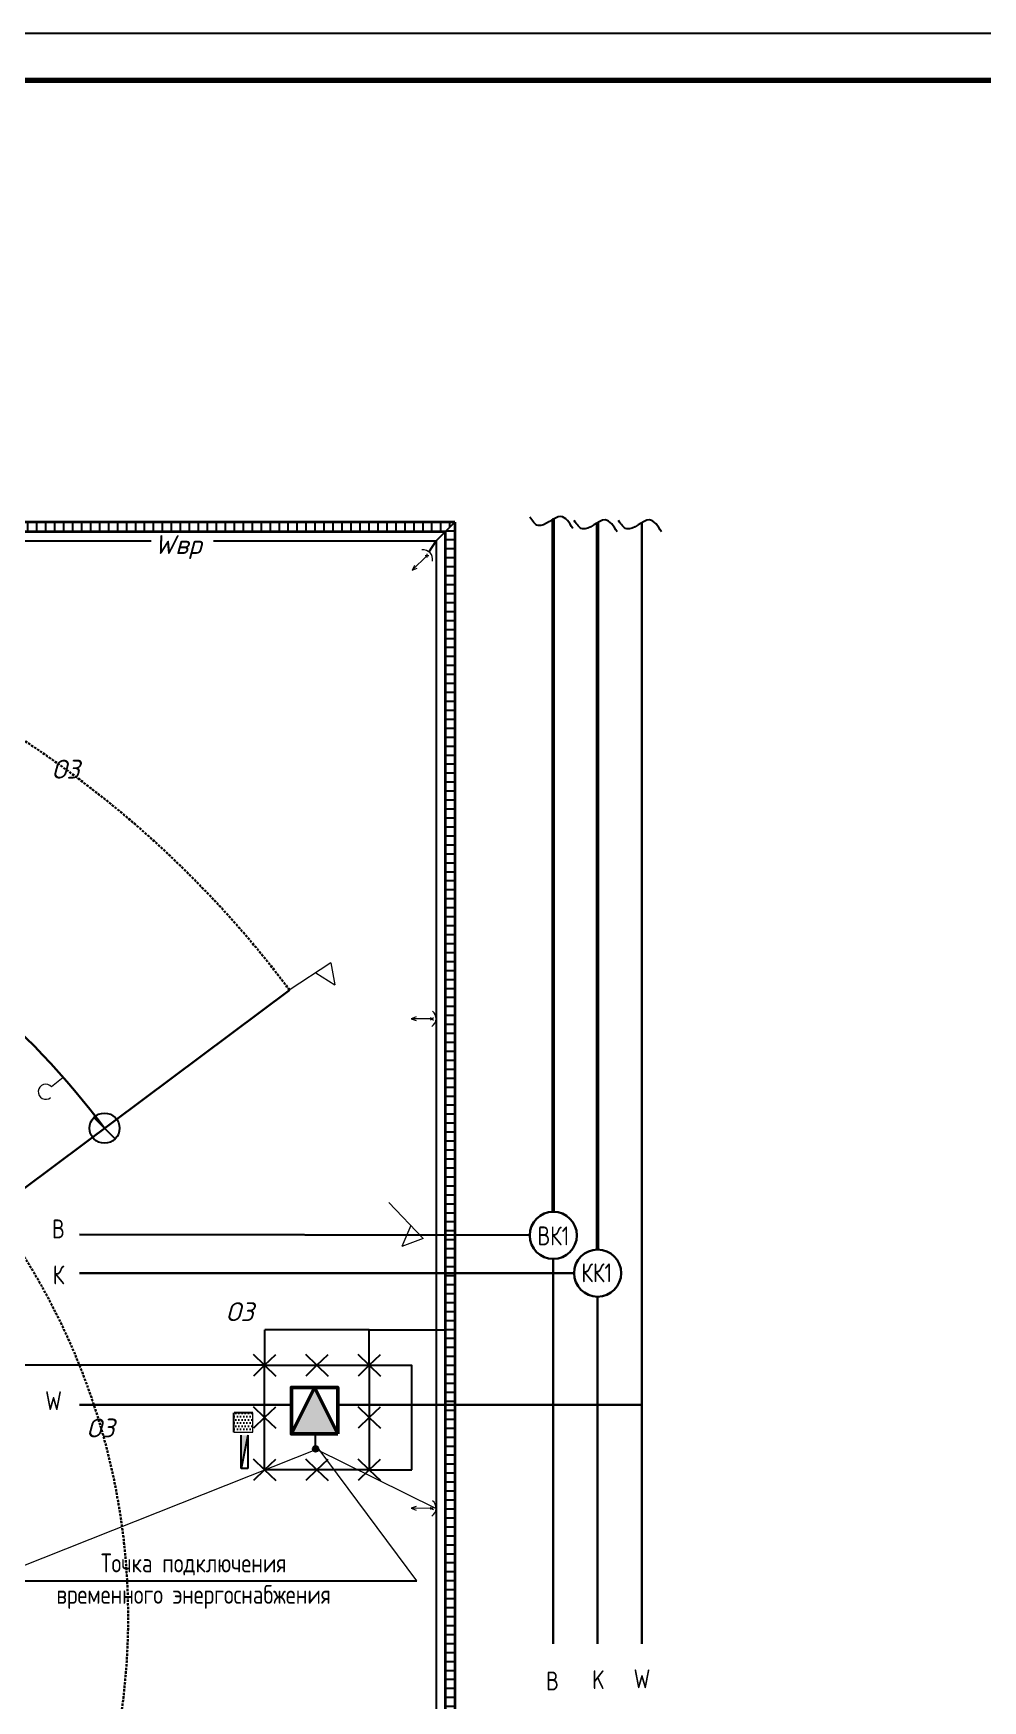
# Model space of a CAD drawing. Header units: millimetres. Extents: x -345369 to 252202, y 74562 to 424723.
# Drawn here: x -303281 to -293211, y 218973 to 236670 of the extents above; entities that cross this region are included whole.
import ezdxf

# ---------------------------------------------------------------- set-up
doc = ezdxf.new("R2010")
doc.units = ezdxf.units.MM
doc.linetypes.add('DASHEDX2', pattern=[38.1, 25.4, -12.7])
for name, color, linetype, lineweight in [('0.3 мм', 7, 'Continuous', 30), ('1основная_05мм', 151, 'Continuous', 50), ('anker', 187, 'Continuous', 60), ('желтый', 2, 'Continuous', 30), ('красный', 1, 'Continuous', 13)]:
    doc.layers.add(name, color=color, linetype=linetype, lineweight=lineweight)
for name, color, linetype in [('1', 7, 'Continuous'), ('1STAIR2D', 30, 'Continuous'), ('Системный слой', 7, 'Continuous')]:
    doc.layers.add(name, color=color, linetype=linetype)
doc.styles.add('2.5', font='isocpeur.TTF', dxfattribs={"height": 2})
doc.styles.add('ISOCPEUR', font='isocpeur.TTF', dxfattribs={"width": 0.8})
doc.styles.get("Standard").update_dxf_attribs({"font": 'isocpeur.TTF', "oblique": 15})
doc.dimstyles.new('Копия ISO-25 M1-200', dxfattribs={"dimtxt": 2, "dimasz": 2.5, "dimexe": 1.25, "dimexo": 0.625, "dimtad": 1, "dimlfac": 400, "dimtxsty": 'Standard', "dimblk": 'OBLIQUE', "dimcen": 2.5, "dimadec": 0, "dimazin": 0, "dimtfac": 1, "dimtmove": 0, "dimatfit": 3, "dimldrblk": 'NONE', "dimfxl": 1, "dimarcsym": 0})
doc.dimstyles.new('М500 стройгенп', dxfattribs={"dimtxt": 2, "dimasz": 2, "dimexe": 1.25, "dimexo": 0.625, "dimtad": 1, "dimlfac": 500, "dimtxsty": '2.5', "dimblk": 'ARCHTICK', "dimcen": 2.5, "dimadec": 0, "dimazin": 0, "dimtfac": 1, "dimtmove": 0, "dimatfit": 3, "dimfxl": 1, "dimarcsym": 0})

# ---------------------------------------------------------------- blocks, each defined once
blk = doc.blocks.new('_OBLIQUE')
at = {"color": 0, "linetype": 'ByBlock'}
blk.add_line((-0.5, -0.5), (0.5, 0.5), dxfattribs=at)
blk = doc.blocks.new('*D602')
at = {"color": 0, "lineweight": -2, "transparency": 16777216}
for p, q in [((-299718, 222533), (-299266, 222533)), ((-299267, 221424), (-299267, 222533)), ((-299718, 221424), (-299266, 221424))]:
    blk.add_line(p, q, dxfattribs=at)
at = {"layer": 'Defpoints', "color": 0, "transparency": 16777216}
for p in [(-299719, 222533), (-299267, 222533), (-299719, 221424)]:
    blk.add_point(p, dxfattribs=at)
at = {"color": 0, "lineweight": -2, "transparency": 16777216, "xscale": 2.5, "yscale": 2.5, "zscale": 2.5}
for p, rotation in [((-299267, 222533), 90), ((-299267, 221424), 270)]:
    blk.add_blockref('_OBLIQUE', p, dxfattribs=dict(at, rotation=rotation))
at = {"color": 0, "lineweight": 15, "transparency": 16777216, "insert": (-299268, 221978), "char_height": 2, "attachment_point": 5, "rotation": 90}
blk.add_mtext('5500', dxfattribs=at)
blk = doc.blocks.new('_None')
blk = doc.blocks.new('_ArchTick')
at = {"color": 0, "linetype": 'ByBlock', "const_width": 0.15}
blk.add_lwpolyline([(-0.5, -0.5), (0.5, 0.5)], dxfattribs=at)
blk = doc.blocks.new('*D625')
at = {"color": 0, "lineweight": -2, "transparency": 16777216}
for p, q in [((-299719, 222533), (-299719, 222909)), ((-299719, 222908), (-298909, 222908)), ((-298909, 222533), (-298909, 222909))]:
    blk.add_line(p, q, dxfattribs=at)
at = {"layer": 'Defpoints', "color": 0, "transparency": 16777216}
for p in [(-298909, 222908), (-299719, 222533), (-298909, 222533)]:
    blk.add_point(p, dxfattribs=at)
at = {"color": 0, "lineweight": -2, "transparency": 16777216, "xscale": 2, "yscale": 2, "zscale": 2, "rotation": 180}
blk.add_blockref('_ArchTick', (-299719, 222908), dxfattribs=at)
at = {"color": 0, "lineweight": -2, "transparency": 16777216, "xscale": 2, "yscale": 2, "zscale": 2}
blk.add_blockref('_ArchTick', (-298909, 222908), dxfattribs=at)
at = {"color": 0, "lineweight": 15, "transparency": 16777216, "insert": (-299314, 222909), "char_height": 2, "attachment_point": 5, "style": '2.5'}
blk.add_mtext('4000', dxfattribs=at)
blk = doc.blocks.new('*D626')
at = {"color": 0, "lineweight": -2, "transparency": 16777216}
for p, q in [((-300827, 222533), (-300827, 222909)), ((-299719, 222908), (-300827, 222908)), ((-299719, 222533), (-299719, 222909))]:
    blk.add_line(p, q, dxfattribs=at)
at = {"layer": 'Defpoints', "color": 0, "transparency": 16777216}
for p in [(-300827, 222908), (-300827, 222533), (-299719, 222533)]:
    blk.add_point(p, dxfattribs=at)
at = {"color": 0, "lineweight": -2, "transparency": 16777216, "xscale": 2, "yscale": 2, "zscale": 2, "rotation": 180}
blk.add_blockref('_ArchTick', (-300827, 222908), dxfattribs=at)
at = {"color": 0, "lineweight": -2, "transparency": 16777216, "xscale": 2, "yscale": 2, "zscale": 2}
blk.add_blockref('_ArchTick', (-299719, 222908), dxfattribs=at)
at = {"color": 0, "lineweight": 15, "transparency": 16777216, "insert": (-300273, 222909), "char_height": 2, "attachment_point": 5, "style": '2.5'}
blk.add_mtext('5500', dxfattribs=at)
blk = doc.blocks.new('*D574')
at = {"color": 0, "lineweight": -2, "transparency": 16777216}
for p, q in [((-306533, 222533), (-306533, 222534)), ((-300827, 222533), (-306533, 222533)), ((-300827, 222533), (-300827, 222534))]:
    blk.add_line(p, q, dxfattribs=at)
at = {"layer": 'Defpoints', "color": 0, "transparency": 16777216}
for p in [(-306533, 222533), (-306533, 222533), (-300827, 222533)]:
    blk.add_point(p, dxfattribs=at)
at = {"color": 0, "lineweight": -2, "transparency": 16777216, "xscale": 2, "yscale": 2, "zscale": 2, "rotation": 180}
blk.add_blockref('_ArchTick', (-306533, 222533), dxfattribs=at)
at = {"color": 0, "lineweight": -2, "transparency": 16777216, "xscale": 2, "yscale": 2, "zscale": 2}
blk.add_blockref('_ArchTick', (-300827, 222533), dxfattribs=at)
at = {"color": 0, "lineweight": 15, "transparency": 16777216, "insert": (-303680, 222534), "char_height": 2, "attachment_point": 5, "style": '2.5'}
blk.add_mtext('28500', dxfattribs=at)

msp = doc.modelspace()

# ---------------------------------------------------------------- hatches: boundary and pattern name
at = {"lineweight": 25}
h = msp.add_hatch(dxfattribs=at)
h.set_pattern_fill('ANSI31', color=256, scale=30, angle=45)
h.set_pattern_definition([(90, (-467359.26, -150275.32), (-95.25, 2e-14), [])])
h.paths.add_polyline_path([(-298808.962601, 231482.578109), (-305964.960649, 231482.578109), (-339024.224375, 231482.578109), (-338924.224375, 231382.578109), (-298908.962601, 231382.578109)])
h = msp.add_hatch(dxfattribs=at)
h.set_pattern_fill('ANSI31', color=256, scale=30, angle=135)
h.set_pattern_definition([(180, (-467359.26, -150275.32), (-2e-14, -95.25), [])])
h.paths.add_polyline_path([(-298808.962601, 231482.578109), (-298908.962601, 231382.578109), (-298908.962601, 223709.965717), (-298808.956467, 223709.965717)])
h.paths.add_polyline_path([(-298808.956467, 223709.965717), (-298908.962601, 223709.965717), (-298908.962601, 223510.888802), (-298808.956309, 223510.888802)])
h.paths.add_polyline_path([(-298808.956309, 223510.888802), (-298908.962601, 223510.888802), (-298908.962601, 222111.864083), (-298808.955205, 222111.864083)])
h.paths.add_polyline_path([(-298808.946524, 211113.476002), (-298908.962601, 211113.476002), (-298908.962601, 210868.853179), (-298808.946331, 210868.853179)])
h.paths.add_polyline_path([(-298908.962601, 215112.582177), (-298808.949681, 215112.582256), (-298808.955205, 222111.864083), (-298908.962601, 222111.864083)])
h.paths.add_polyline_path([(-298908.962601, 212462.592), (-298808.947589, 212462.592079), (-298808.949128, 214412.579594), (-298908.962601, 214412.579515)])
h.paths.add_polyline_path([(-298808.947431, 212262.592079), (-298908.962601, 212262.592), (-298908.962601, 211113.476002), (-298808.946524, 211113.476002)])
msp.add_hatch(color=7).paths.add_polyline_path([(-301076.051885, 221437.780666), (-301005.484803, 221790.616078), (-301076.051885, 221790.616078)])
h = msp.add_hatch(color=1, dxfattribs=at)
h.paths.add_polyline_path([(-300287.11338, 221673.60546, 0.4142135624), (-300315.016416, 221645.702424, 0.4142135624), (-300287.11338, 221617.799388)])
h.paths.add_polyline_path([(-300287.11338, 221673.60546), (-300287.11338, 221617.799388, 0.4142135624), (-300259.210343, 221645.702424, 0.4142135624)])
at = {"layer": '1основная_05мм'}
msp.add_hatch(color=1, dxfattribs=at).paths.add_polyline_path([(-300297.899191, 222297.143102), (-300544.298781, 221804.343923), (-300051.499602, 221804.343923)])
at = {"layer": 'Системный слой', "lineweight": 25}
h = msp.add_hatch(dxfattribs=at)
h.set_pattern_fill('DOTS', scale=21.333298, style=0)
h.set_pattern_definition([(0, (-400210.926, 223885.664), (16.933305, 33.86661), [0, -33.86661])])
h.paths.add_polyline_path([(-300952.537799, 222027.349199), (-300952.537799, 221824.503925), (-301155.383073, 221824.503925), (-301155.383073, 222027.349199), (-301114.977582, 222027.349199)])

# ---------------------------------------------------------------- linework, layer by layer
at = {"lineweight": 35}
for p, q in [((-298808.962601, 231482.578109), (-305964.960649, 231482.578109)), ((-298808.962601, 231482.578109), (-298808.949681, 215112.582256)), ((-338924.224375, 231382.578109), (-298908.962601, 231382.578109)), ((-298908.962601, 215112.582177), (-298908.962601, 231382.578109))]:
    msp.add_line(p, q, dxfattribs=at)
at = {"lineweight": 25}
for p, q in [((-299008.962601, 231282.578109), (-298808.962601, 231482.578109)), ((-298908.962601, 231382.578109), (-298808.962601, 231482.578109)), ((-298908.962601, 231382.578109), (-299008.962601, 231282.578109)), ((-302639.424705, 225162.180184), (-302413.150912, 224935.906391)), ((-300952.537799, 222027.349199), (-301149.890237, 222027.349199))]:
    msp.add_line(p, q, dxfattribs=at)
at = {"color": 5, "lineweight": 50}
msp.add_line((-297765.72145, 224161.769346), (-297765.72145, 231513.968961), dxfattribs=at)
at = {"color": 3, "lineweight": 50}
msp.add_line((-297295.409219, 231477.967527), (-297295.409219, 223760.888802), dxfattribs=at)
at = {"color": 1, "lineweight": 30}
msp.add_line((-296825.096988, 231477.967527), (-296825.096988, 219575.828067), dxfattribs=at)
at = {"color": 1, "lineweight": 25}
for p, q in [((-337157.035021, 231282.578109), (-302030.482727, 231282.578109)), ((-301369.844147, 231282.578109), (-301034.691489, 231282.578109)), ((-301034.691489, 231282.578109), (-299008.962601, 231282.578109)), ((-299085.802988, 231164.799074), (-299008.962601, 231282.578109)), ((-299008.962601, 231282.578109), (-299008.962601, 216545.922492)), ((-300287.11338, 221645.702424), (-300287.11338, 221804.343923))]:
    msp.add_line(p, q, dxfattribs=at)
at = {"lineweight": 30}
msp.add_line((-309473.911787, 219862.578109), (-300563.003062, 226514.653402), dxfattribs=at)
at = {"lineweight": 20}
for p, q in [((-302526.287808, 225049.043288), (-300563.003062, 226514.653402)), ((-300952.537799, 221824.503925), (-300952.537799, 222027.349199)), ((-301155.383073, 221824.503925), (-300952.537799, 221824.503925)), ((-299211.518206, 220243.417532), (-300259.956688, 221652.112848))]:
    msp.add_line(p, q, dxfattribs=at)
at = {"lineweight": 13}
msp.add_line((-302963.765192, 225588.561982), (-303087.193418, 225486.751433), dxfattribs=at)
at = {"color": 5, "lineweight": 30}
for p, q in [((-298015.721149, 223912.157049), (-302791.478289, 223919.563361)), ((-297765.72145, 219575.828067), (-297765.72145, 223661.769346))]:
    msp.add_line(p, q, dxfattribs=at)
at = {"color": 3, "lineweight": 30}
for p, q in [((-297545.409219, 223510.888802), (-302791.478289, 223510.888802)), ((-297295.409219, 223260.888802), (-297295.409219, 219575.828067))]:
    msp.add_line(p, q, dxfattribs=at)
at = {"color": 7, "lineweight": 25}
for p, q in [((-300827.470662, 221423.743502), (-300827.470662, 222532.541663)), ((-300827.470662, 222532.541663), (-299718.672509, 222532.541663)), ((-299718.672509, 222532.541663), (-299718.672509, 221423.743502)), ((-299718.672509, 221423.743502), (-300827.470662, 221423.743502)), ((-303472.083311, 220243.417532), (-299211.518206, 220243.417532))]:
    msp.add_line(p, q, dxfattribs=at)
at = {"color": 240, "lineweight": 30, "true_color": 0xed1f24}
for p, q in [((-300544.298781, 222111.864083), (-302791.478289, 222111.864083)), ((-296825.096988, 222111.864083), (-300051.499602, 222111.864083))]:
    msp.add_line(p, q, dxfattribs=at)
at = {"color": 7}
for p, q in [((-301076.051885, 221437.780666), (-301076.051885, 221790.616078)), ((-301005.484803, 221790.616078), (-301076.051885, 221437.780666)), ((-301005.484803, 221790.616078), (-301005.484803, 221437.780666)), ((-301005.484803, 221437.780666), (-301076.051885, 221437.780666))]:
    msp.add_line(p, q, dxfattribs=at)
at = {"color": 1, "lineweight": 20}
for p, q in [((-300259.210343, 221645.702424), (-305560.499374, 219539.192989)), ((-300287.11338, 221645.702424), (-299008.962601, 221012.578109))]:
    msp.add_line(p, q, dxfattribs=at)
at = {"lineweight": 25}
msp.add_circle((-302526.287808, 225049.043288), 159.999733, dxfattribs=at)
at = {"color": 1, "lineweight": 30}
msp.add_circle((-300287.11338, 221645.702424), 27.903036, dxfattribs=at)
at = {"linetype": 'DASHEDX2', "lineweight": 30}
for centre, radius, start, end in [((-309473.911787, 219862.578109), 11120, 36.7416776185, 90), ((-309470.443256, 219857.085134), 7194.507861, 269.9723772298, 36.7932564992)]:
    msp.add_arc(centre, radius, start, end, dxfattribs=at)
at = {"lineweight": 30}
msp.add_arc((-309473.911787, 219862.578109), 8670, 36.7416776185, 90, dxfattribs=at)
at = {"lineweight": 13}
msp.add_arc((-303148.90753, 225435.846158), 79.999867, 39.5177318764, 309.5177318788, dxfattribs=at)
at = {"lineweight": 25}
for points in [[(-297557.720922, 231414.275844), (-297684.521309, 231541.076232), (-297927.083919, 231446.906088), (-298014.031932, 231533.854101)], [(-297087.408691, 231378.274411), (-297214.209078, 231505.074798), (-297456.771689, 231410.904654), (-297543.719701, 231497.852667)], [(-296617.09646, 231378.274411), (-296743.896847, 231505.074798), (-296986.459458, 231410.904654), (-297073.40747, 231497.852667)]]:
    msp.add_spline(points, degree=3, dxfattribs=at)
at = {"layer": '0.3 мм', "lineweight": 20}
for p, q in [((-300124.539373, 226804.329521), (-300567.606375, 226516.071886)), ((-300124.539373, 226804.329521), (-300083.056022, 226569.37633)), ((-300283.150616, 226699.322564), (-300083.056022, 226569.37633)), ((-299146.665749, 223877.47507), (-299509.118097, 224262.220605)), ((-299278.204354, 224014.885341), (-299370.497393, 223794.872011)), ((-299146.665749, 223877.47507), (-299370.497393, 223794.872011))]:
    msp.add_line(p, q, dxfattribs=at)
at = {"layer": '1STAIR2D'}
msp.add_line((-261269.368414, 236670.168713), (-345269.368414, 236670.168713), dxfattribs=at)
at = {"layer": '1STAIR2D', "lineweight": 100}
msp.add_line((-261769.368414, 236170.168713), (-343269.368414, 236170.168713), dxfattribs=at)
at = {"layer": '1основная_05мм', "color": 1}
for p, q in [((-300297.899191, 222297.143102), (-300544.298781, 221804.343923)), ((-300051.499602, 221804.343923), (-300297.899191, 222297.143102))]:
    msp.add_line(p, q, dxfattribs=at)
msp.add_lwpolyline([(-300051.499602, 221804.343923), (-300544.298781, 221804.343923), (-300544.298781, 222297.143102), (-300051.499602, 222297.143102)], close=True, dxfattribs=at)
at = {"layer": 'anker', "color": 7, "lineweight": 25}
for p, q in [((-300827.470662, 222532.541663), (-300945.846368, 222646.510098)), ((-300827.470662, 222532.541663), (-300709.095, 222646.510145)), ((-300273.071585, 222532.541663), (-300391.447292, 222646.510098)), ((-300273.071585, 222532.541663), (-300154.695924, 222646.510145)), ((-299718.672509, 222532.541663), (-299837.048215, 222646.510098)), ((-299718.672509, 222532.541663), (-299600.296847, 222646.510145)), ((-300827.470662, 222532.541663), (-300945.846323, 222418.573182)), ((-300827.470662, 222532.541663), (-300709.094955, 222418.573228)), ((-300273.071585, 222532.541663), (-300391.447247, 222418.573182)), ((-300273.071585, 222532.541663), (-300154.695879, 222418.573228)), ((-299718.672509, 222532.541663), (-299837.04817, 222418.573182)), ((-299718.672509, 222532.541663), (-299600.296802, 222418.573228)), ((-300827.470662, 221978.142582), (-300945.846368, 222092.111017)), ((-300827.470662, 221978.142582), (-300945.846323, 221864.174101)), ((-300827.470662, 221978.142582), (-300709.095, 222092.111064)), ((-300827.470662, 221978.142582), (-300709.094955, 221864.174148)), ((-299718.672509, 221978.142582), (-299837.048215, 222092.111017)), ((-299718.672509, 221978.142582), (-299837.04817, 221864.174101)), ((-299718.672509, 221978.142582), (-299600.296847, 222092.111064)), ((-299718.672509, 221978.142582), (-299600.296802, 221864.174148)), ((-300827.470662, 221423.743502), (-300945.846368, 221537.711936)), ((-300827.470662, 221423.743502), (-300945.846323, 221309.77502)), ((-300827.470662, 221423.743502), (-300709.095, 221537.711983)), ((-300827.470662, 221423.743502), (-300709.094955, 221309.775067)), ((-300273.071585, 221423.743502), (-300391.447292, 221537.711936)), ((-300273.071585, 221423.743502), (-300391.447247, 221309.77502)), ((-300273.071585, 221423.743502), (-300154.695924, 221537.711983)), ((-300273.071585, 221423.743502), (-300154.695879, 221309.775067)), ((-299718.672509, 221423.743502), (-299837.048215, 221537.711936)), ((-299718.672509, 221423.743502), (-299837.04817, 221309.77502)), ((-299718.672509, 221423.743502), (-299600.296847, 221537.711983)), ((-299718.672509, 221423.743502), (-299600.296802, 221309.775067))]:
    msp.add_line(p, q, dxfattribs=at)
at = {"layer": 'желтый', "color": 5, "lineweight": 30}
msp.add_circle((-297765.72145, 223911.769346), 250, dxfattribs=at)
at = {"layer": 'желтый', "color": 3, "lineweight": 30}
msp.add_circle((-297295.409219, 223510.888802), 250, dxfattribs=at)
at = {"layer": 'красный', "color": 1, "lineweight": 20}
for p, q in [((-299104.964337, 231126.356336), (-299261.471878, 230971.032553)), ((-299104.964337, 231126.356336), (-299124.838362, 231125.371018)), ((-299104.964337, 231126.356336), (-299106.100514, 231106.490365)), ((-299104.964337, 231126.356336), (-299103.828161, 231146.222307)), ((-299104.964337, 231126.356336), (-299085.090313, 231127.341654)), ((-299238.18667, 231022.522737), (-299261.471878, 230971.032553)), ((-299261.471878, 230971.032553), (-299210.807237, 230994.93464)), ((-299220.425769, 226231.302128), (-299273.299956, 226211.358198)), ((-299273.299956, 226211.358198), (-299220.573317, 226192.434215)), ((-299052.801913, 226210.521155), (-299273.299956, 226211.358198)), ((-299052.801913, 226210.521155), (-299067.652674, 226197.277191)), ((-299052.801913, 226210.521155), (-299067.551695, 226223.877488)), ((-299052.801913, 226210.521155), (-299037.951152, 226223.76512)), ((-299052.801913, 226210.521155), (-299038.05213, 226197.164823)), ((-299220.425769, 221034.495873), (-299273.299956, 221014.551943)), ((-299273.299956, 221014.551943), (-299220.573317, 220995.62796)), ((-299052.801913, 221013.7149), (-299273.299956, 221014.551943)), ((-299052.801913, 221013.7149), (-299067.652674, 221000.470936)), ((-299052.801913, 221013.7149), (-299067.551695, 221027.071233)), ((-299052.801913, 221013.7149), (-299037.951152, 221026.958865)), ((-299052.801913, 221013.7149), (-299038.05213, 221000.358568))]:
    msp.add_line(p, q, dxfattribs=at)
for centre, start, end in [((-299146.768847, 231087.460799), 349.5935872289, 96.7806080269), ((-299109.865463, 226212.578109), 304.5935872291, 51.7806080263), ((-299109.865463, 221015.771854), 304.5935872291, 51.7806080263)]:
    msp.add_arc(centre, 100.953393, start, end, dxfattribs=at)
at = {"layer": 'Системный слой', "color": 7, "lineweight": 25}
msp.add_line((-301155.383073, 221824.503925), (-301155.383073, 222027.349199), dxfattribs=at)

# ---------------------------------------------------------------- texts
at = {"lineweight": 40, "char_height": 200, "width": 1600, "attachment_point": 5}
for s, insert in [('Wвр', (-301748.062299, 231217.335125)), ('ОЗ', (-302938.1521, 228859.989191)), ('ОЗ', (-301091.145306, 223101.390032)), ('ОЗ', (-302568.424601, 221867.449195))]:
    msp.add_mtext(s, dxfattribs=dict(at, insert=insert))
at = {"lineweight": 40, "char_height": 200, "width": 1599.99733333, "attachment_point": 5, "style": 'ISOCPEUR'}
for s, insert in [('В', (-303015.969936, 223980.270803)), ('К', (-303014.269491, 223492.242744)), ('W', (-303066.944168, 222156.615511)), ('В', (-297774.795392, 219181.914684)), ('K', (-297287.073607, 219195.773783)), ('W', (-296824.788213, 219205.002683))]:
    msp.add_mtext(s, dxfattribs=dict(at, insert=insert))
at = {"color": 7, "linetype": 'DASHEDX2', "lineweight": 20, "insert": (-301580.873127, 220240.537423), "char_height": 200, "width": 4483.93967291, "attachment_point": 5, "style": 'ISOCPEUR'}
msp.add_mtext('Точка подключения \\Pвременного энергоснабжения', dxfattribs=at)
at = {"layer": '1', "color": 5, "lineweight": 30, "insert": (-297933.12519, 224006.297909), "char_height": 200, "width": 33551.99764857, "attachment_point": 1, "style": 'ISOCPEUR'}
msp.add_mtext('ВК1', dxfattribs=at)
at = {"layer": '1', "color": 3, "lineweight": 30, "insert": (-297467.828849, 223614.82088), "char_height": 200, "width": 33551.99764857, "attachment_point": 1, "style": 'ISOCPEUR'}
msp.add_mtext('КК1', dxfattribs=at)

# ---------------------------------------------------------------- dimensions: what is measured, and where the dimension line sits
at = {"lineweight": 15}
for base, p1, p2, text, picture, middle in [((-300827.470662, 222907.769323), (-299718.672509, 222532.541663), (-300827.470662, 222532.541663), '5500', '*D626', (-300273.071585, 222909.394323)), ((-298908.962601, 222907.769323), (-299718.672509, 222532.541663), (-298908.962601, 222532.541663), '4000', '*D625', (-299313.817555, 222909.394323)), ((-306533.408323, 222532.541663), (-300827.470662, 222532.541663), (-306533.408323, 222532.541663), '28500', '*D574', (-303680.439492, 222534.166663))]:
    dim = msp.add_linear_dim(base=base, p1=p1, p2=p2, text=text, dimstyle='М500 стройгенп', dxfattribs=at)
    dim.commit()
    dim.dimension.update_dxf_attribs({"geometry": picture, "text_midpoint": middle})
dim = msp.add_linear_dim(base=(-299266.830417, 222532.541663), p1=(-299718.672509, 221423.743502), p2=(-299718.672509, 222532.541663), angle=90, text='5500', dimstyle='Копия ISO-25 M1-200', dxfattribs=at)
dim.commit()
dim.dimension.update_dxf_attribs({"geometry": '*D602', "text_midpoint": (-299268.455417, 221978.142582)})

doc.saveas('drawing.dxf')
